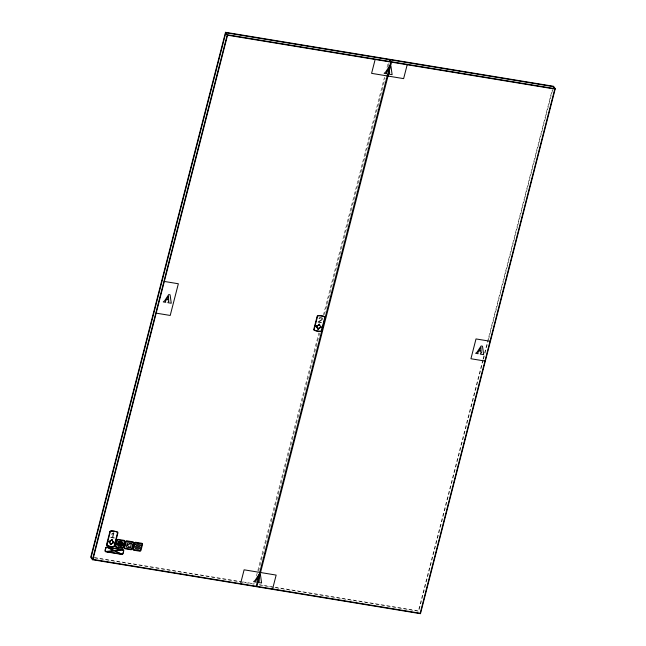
<?xml version="1.0" encoding="UTF-8"?>
<svg xmlns="http://www.w3.org/2000/svg" width="646" height="646" viewBox="0 0 646 646"><rect width="100%" height="100%" fill="white"/><g stroke="black" fill="none" stroke-linecap="round" stroke-linejoin="round"><path stroke-width="0.48" stroke-dasharray="3.23 2.42" d="M256.438 576.006L318.841 332.94M323.355 315.369L384.507 77.189M387.019 67.426L388.27 62.549M258.489 571.258L319.641 333.07M324.405 314.529L385.056 78.295M388.068 66.586L389.07 62.678M482.853 359.927L418.438 610.801L259.216 584.598M483.103 358.95L484.355 354.073M484.605 353.096L552.282 89.536M483.248 360.016L418.737 611.261L274.607 587.545M483.499 359.031L484.758 354.145M485.009 353.168L488.271 340.458M488.521 339.481L552.782 89.213M94.203 557.45L241.491 581.683M242.492 581.844L254.427 583.814M94.696 557.942L254.726 584.275M259.7 585.09L273.613 587.384"/><path stroke-width="0.97" d="M118.17 545.434L117.362 544.36L117.734 543.601M225.511 32.3L90.715 557.288L92.467 559.727L420.489 613.7L555.285 88.712L553.533 86.273L225.511 32.3L227.263 34.739L555.285 88.712M256.179 586.253L390.765 62.056L389.021 59.618L225.809 32.76L91.223 556.957L92.967 559.396L420.191 613.24L554.777 89.043L553.033 86.604L389.821 59.747L391.573 62.186L256.979 586.382M92.467 559.727L227.263 34.739M92.967 559.396L227.562 35.199L225.809 32.76M112.541 537.633L113.761 532.877L111.758 534.177M130.331 547.824L131.469 543.391L127.553 542.745L126.414 547.178L130.331 547.824L126.979 544.966L131.469 543.391M240.554 583.677L244.115 569.812L276.157 575.085L272.596 588.95M375.148 59.489L371.587 73.353L403.629 78.626L407.19 64.761M118.379 545.248L118.606 546.064L119.962 546.023L119.938 544.804L118.565 544.917L118.476 545.878M118.105 545.418L118.856 544.118M122.756 543.98L121.811 544.521L121.101 543.447L122.207 542.737L122.611 544.239M117.475 544.215L117.83 543.569L117.338 543.423L118.606 543.294L119.252 544.303L118.832 544.029L118.194 545.184M118.783 541.841L118.315 542.688L119.324 543.157L119.93 542.059M120.414 545.377C121.408 543.157 123.967 545.587 120.988 545.943M319.172 318.599L319.835 317.719L322.023 318.058L322.306 318.93L321.692 319.827L318.171 322.039L321.28 322.556M135.571 544.691L136.225 543.843M134.885 547.372L137.485 544.013M138.712 544.215L135.038 548.955M136.266 549.165L139.94 544.417M137.493 549.366L140.868 545.014M138.728 549.568L140.23 547.63M317.194 325.519L316.039 326.278L316.726 327.336M317.243 325.592L316.169 326.295L316.806 327.28M319.269 324.26L318.203 324.962L319.302 324.13L319.907 325.245M317.461 325.77L316.556 326.359L317.097 327.191M318.325 325.309L319.172 324.639L319.625 325.519M318.962 328.095L318.147 328.636L317.662 327.885M319.778 327.562L320.594 327.021M319.011 328.176L318.115 328.766L317.582 327.942M319.827 327.635L320.731 327.046L320.19 326.222M319.092 328.443L318.018 329.145L317.38 328.16M321.119 327.11L320.045 327.813L321.248 327.134L320.561 326.069M319.14 328.523L317.985 329.282L317.299 328.216M109.965 540.839L108.811 541.598L109.497 542.664M110.967 540.29L112.073 539.45L112.679 540.573M110.224 541.098L109.327 541.687L109.86 542.511M111.039 540.557L111.944 539.967L112.477 540.791M110.272 541.17L109.457 541.703L109.941 542.454M111.088 540.637L111.903 540.096L112.396 540.847M111.734 543.423L110.918 543.956L110.426 543.205M112.549 542.89L113.365 542.349L112.88 541.598M111.782 543.496L110.878 544.093L110.345 543.262M112.598 542.963L113.494 542.374L112.961 541.542M111.855 543.77L110.749 544.602L110.062 543.544M112.856 543.213L114.011 542.454L113.325 541.396M119.09 541.51L118.218 542.729L119.349 543.246L120.011 542.051L119.09 541.51L119.518 541.59M121.811 545.765L120.915 545.886L121.004 546.371L120.326 545.385L120.955 544.295L120.955 544.723M122.369 544.392L121.198 543.464L122.183 542.834L122.772 543.859M121.634 549.762L114.439 550.553L108.221 547.55M107.155 551.716L114.342 550.925L120.568 553.921M120.431 542.802L121.408 542.729M106.937 547.445C105.508 547.598 104.62 550.723 105.92 551.409M121.844 554.026C123.273 553.872 124.169 550.755 122.861 550.069M227.562 35.199L554.777 89.043M164.334 281.446L178.353 283.755L170.213 315.45L156.195 313.149M490.031 341.233L476.013 338.932L470.926 358.74L484.944 361.049M110.942 537.367L114.148 537.892M121.012 541.332L121.658 541.937M119.809 541.429L120.665 542.648L120.172 542.89L121.448 542.802L122.037 541.687L119.793 541.51M316.693 326.383L317.178 327.134M108.94 541.623L109.578 542.608M110.143 543.488L110.781 544.473M119.873 544.877L119.89 545.959M321.805 330.647A1.114 1.017 -35.6 0 1 320.489 331.511L314.578 330.534A1.114 1.017 -35.6 0 1 313.795 329.323L317.129 316.346A1.114 1.017 -35.6 0 1 318.446 315.482L324.357 316.451A1.114 1.017 -35.6 0 1 325.14 317.662M168.759 301.359L167.831 302.675L171.263 303.232L170.1 294.786L168.719 294.56L164.633 300.794L163.252 301.916L165.756 302.328L165.4 301.375L166.426 299.526L168.679 299.897L168.759 301.359M259.094 581.134L258.174 582.45L261.598 583.015L260.435 574.56L259.062 574.334L254.976 580.568L253.587 581.691L256.091 582.103L255.743 581.15L256.769 579.3L259.022 579.672L259.094 581.134M389.619 72.788L388.698 74.104L392.122 74.67L390.959 66.215L389.586 65.989L385.5 72.223L384.112 73.353L386.615 73.765L386.268 72.804L387.285 70.955L389.546 71.326L389.619 72.788M481.157 352.764L480.236 354.081L483.66 354.638L482.497 346.191L481.125 345.965L477.039 352.199L475.65 353.322L478.153 353.733L477.806 352.781L478.831 350.931L481.084 351.303L481.157 352.764M106.961 544.715C106.905 546.395 113.405 547.428 114.172 545.902L117.507 532.926C117.564 531.238 111.064 530.205 110.296 531.739L106.961 544.715M115.771 546.169L116.256 546.912L122.627 547.808L124.444 541.065L117.637 539.862L115.771 546.169M124.589 547.614L125.074 548.365L131.437 549.253L133.254 542.519L126.446 541.316L124.589 547.614M133.399 549.068L133.883 549.811L140.247 550.707L142.063 543.964L135.256 542.761L133.399 549.068M314.198 329.387C314.142 331.075 320.634 332.109 321.409 330.574L324.736 317.598C324.696 315.91 318.462 314.828 317.533 316.411L314.198 329.387M105.726 547.913L105.04 550.594A1.114 1.017 -35.6 0 0 105.823 551.805L121.747 554.421A1.114 1.017 -35.6 0 0 123.063 553.557L123.749 550.877A1.114 1.017 -35.6 0 0 122.966 549.673L107.042 547.049A1.114 1.017 -35.6 0 0 105.726 547.913M109.893 531.666L106.566 544.651A1.114 1.017 -35.6 0 0 107.349 545.862L113.26 546.831A1.114 1.017 -35.6 0 0 114.576 545.967L117.903 532.99A1.114 1.017 -35.6 0 0 117.128 531.779L111.209 530.802A1.114 1.017 -35.6 0 0 109.893 531.666M116.878 540.25L115.376 546.104A1.114 1.017 -35.6 0 0 116.159 547.307L122.07 548.284A1.114 1.017 -35.6 0 0 123.386 547.42L124.888 541.566A1.114 1.017 -35.6 0 0 124.105 540.363L118.194 539.386A1.114 1.017 -35.6 0 0 116.878 540.25M125.687 541.703L124.185 547.55A1.114 1.017 -35.6 0 0 124.969 548.761L130.88 549.73A1.114 1.017 -35.6 0 0 132.196 548.866L133.698 543.02A1.114 1.017 -35.6 0 0 132.915 541.808L127.004 540.839A1.114 1.017 -35.6 0 0 125.687 541.703M134.497 543.149L132.995 549.003A1.114 1.017 -35.6 0 0 133.779 550.214L139.689 551.183A1.114 1.017 -35.6 0 0 141.006 550.319L142.508 544.473A1.114 1.017 -35.6 0 0 141.724 543.262L135.813 542.285A1.114 1.017 -35.6 0 0 134.497 543.149M168.485 296.28L166.773 298.961L168.654 299.268L168.485 296.28M389.344 67.709L387.632 70.39L389.514 70.697L389.344 67.709M258.82 576.054L257.116 578.735L258.989 579.042L258.82 576.054M480.882 347.685L479.179 350.366L481.052 350.673L480.882 347.685M113.728 550.626L105.831 551.498L121.892 554.139L115.053 550.844L122.958 549.98L106.897 547.332L113.728 550.626"/></g></svg>
